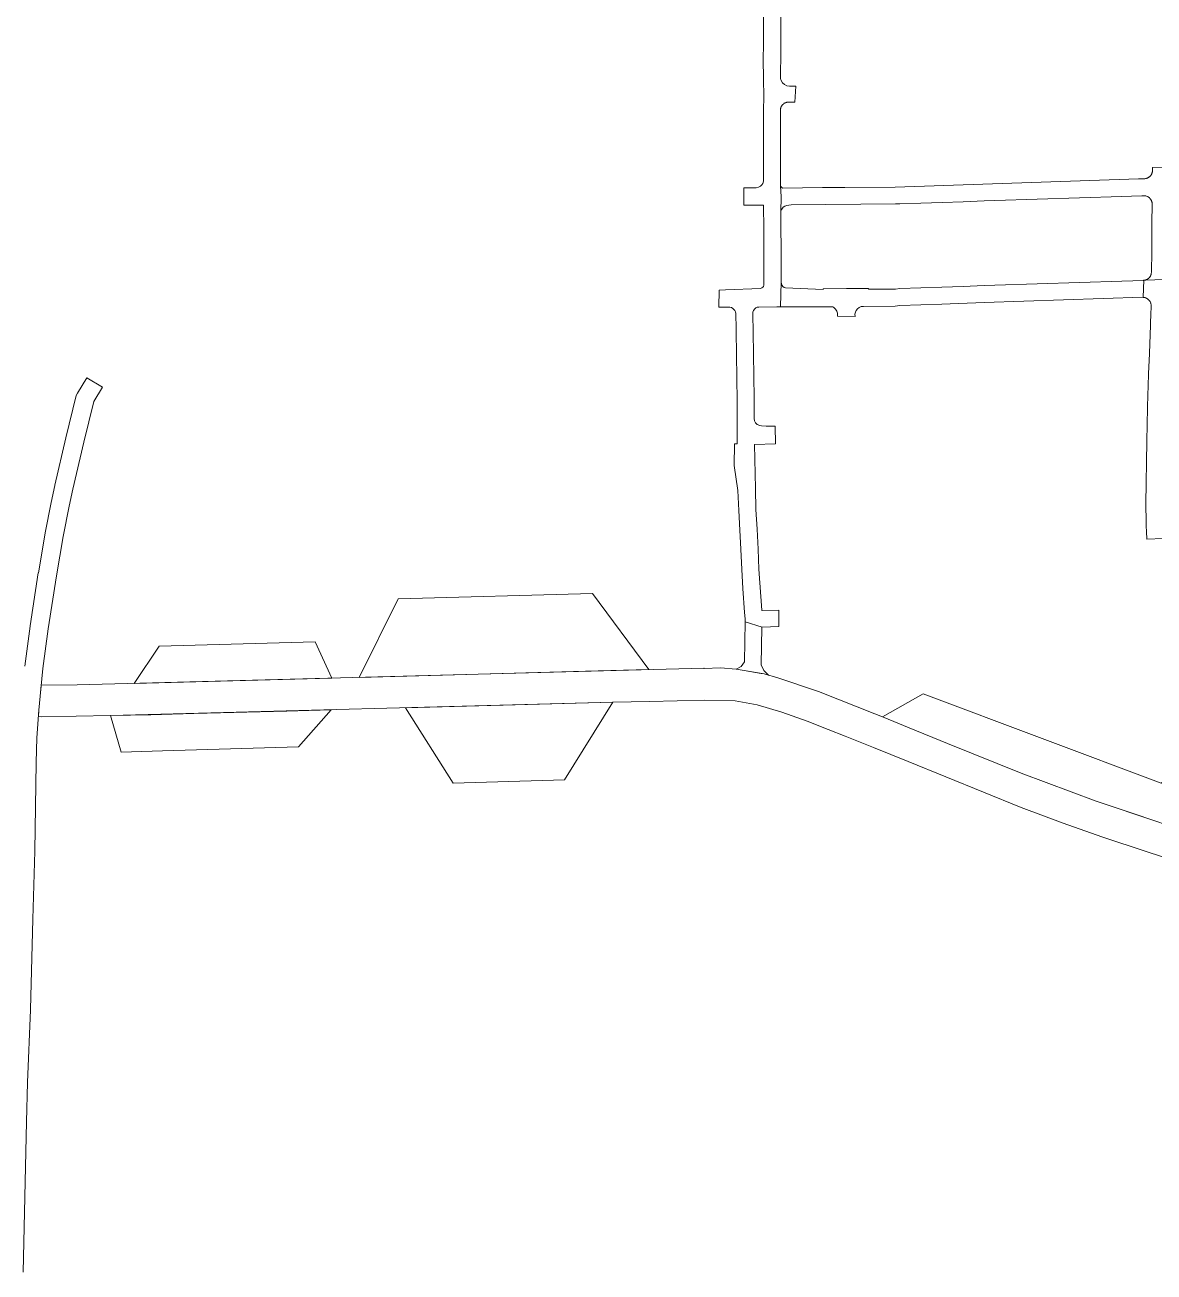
# Model space of a CAD drawing. Header units: inches. Extents: x 704148 to 723432, y 7075344 to 7101810.
# Drawn here: x 713651 to 714452, y 7082875 to 7083759 of the extents above; entities that cross this region are included whole.
import ezdxf

# ---------------------------------------------------------------- set-up
doc = ezdxf.new("R2010")
doc.units = ezdxf.units.IN
doc.header["$MEASUREMENT"] = 0
doc.layers.add('gisdb.gisadmin', color=7, linetype='Continuous', lineweight=9, true_color=0xccf5fc)

msp = doc.modelspace()

# ---------------------------------------------------------------- linework, layer by layer
at = {"layer": 'gisdb.gisadmin'}
for points in [[(714187.031, 7083773.648), (714187.053, 7083758.644), (714187.12, 7083745.71), (714187.0981, 7083740.1035), (714186.92, 7083722.53), (714187, 7083721.21), (714187.1637, 7083720.6305), (714187.37, 7083719.9), (714188.39, 7083718.32), (714189.62, 7083717.12), (714191.27, 7083716.27), (714193.32, 7083715.96), (714196.81, 7083715.97), (714197.6781, 7083715.9873), (714197.0151, 7083704.6327), (714194.0913, 7083704.655), (714192.9607, 7083704.6636), (714192.7141, 7083704.6688), (714192.5081, 7083704.6652), (714192.0972, 7083704.6364), (714191.8928, 7083704.6113), (714191.6893, 7083704.5791), (714191.4871, 7083704.5398), (714191.1867, 7083704.4677), (714190.6957, 7083704.3129), (714190.3138, 7083704.1586), (714189.853, 7083703.9288), (714189.5868, 7083703.772), (714189.2453, 7083703.5417), (714188.9207, 7083703.2881), (714188.6146, 7083703.0125), (714188.469, 7083702.8668), (714188.2602, 7083702.639), (714188.1278, 7083702.4812), (714187.9397, 7083702.2361), (714187.7647, 7083701.9815), (714187.6033, 7083701.7181), (714187.4099, 7083701.3544), (714187.3229, 7083701.1677), (714187.2424, 7083700.9781), (714187.1854, 7083700.8308), (714187.1342, 7083700.6887), (714187.0705, 7083700.4928), (714187.0138, 7083700.2947), (714186.9639, 7083700.0949), (714186.9416, 7083699.9943), (714186.9039, 7083699.8009), (714186.8701, 7083697.946), (714186.88, 7083686.81), (714186.9, 7083673.8), (714186.9296, 7083653.2685), (714186.94, 7083645.13), (714187.3401, 7083637.7666), (714187.2933, 7083637.0658), (714187.18, 7083627.24), (714187.0275, 7083626.0626), (714187.03, 7083625.51), (714187.14, 7083614.67), (714187.27, 7083601.81), (714187.28, 7083588.89), (714187.35, 7083577.05), (714186.9068, 7083559.465), (714184.19, 7083559.44), (714171.57, 7083559.34), (714170.43, 7083559.12), (714169.37, 7083558.7), (714168.59, 7083558.12), (714167.67, 7083556.88), (714167.3812, 7083555.5869), (714167.2665, 7083554.1815), (714167.5028, 7083541.5756), (714167.5003, 7083541.5653), (714168.2485, 7083494.6833), (714168.25, 7083480.16), (714168.47, 7083478.54), (714169.23, 7083477.16), (714170.37, 7083476.06), (714172.13, 7083475.26), (714173.47, 7083474.96), (714176.6543, 7083474.9463), (714183.0572, 7083474.9187), (714183.3266, 7083462.2098), (714168.53, 7083461.94), (714169.211, 7083430.704), (714169.359, 7083415.709), (714170.31, 7083401.84), (714170.96, 7083387.66), (714171.61, 7083373.54), (714173.6422, 7083344.3128), (714173.8957, 7083344.2052), (714185.6622, 7083344.4549), (714185.8039, 7083332.6905), (714173.8298, 7083332.395), (714173.7865, 7083332.3437), (714161.7389, 7083336.1059), (714161.7734, 7083338.1612), (714161.39, 7083342.74), (714160.18, 7083359.71), (714159.49, 7083373.27), (714158.75, 7083387.56), (714158.06, 7083401.13), (714157.34, 7083415.06), (714156.62, 7083429.19), (714154.02, 7083446.95), (714154.25, 7083462.35), (714156.1, 7083462.39), (714156.1299, 7083469.7293), (714156.1683, 7083479.9864), (714156.22, 7083492.55), (714155.492, 7083542.1853), (714155.4725, 7083543.932), (714155.26, 7083554.63), (714154.98, 7083555.83), (714154.46, 7083556.83), (714153.06, 7083558.35), (714152.18, 7083558.87), (714151.02, 7083559.15), (714149.42, 7083559.27), (714143.057, 7083559.195), (714143.34, 7083571.35), (714147.7874, 7083571.5228), (714172.68, 7083572.49), (714173.63, 7083572.82), (714174.35, 7083573.35), (714174.86, 7083573.9), (714175.04, 7083574.77), (714175.03, 7083588.65), (714175.01, 7083601.77), (714175, 7083614.57), (714174.82, 7083631.49), (714167.0267, 7083631.4763), (714160.7975, 7083631.4653), (714160.995, 7083643.7929), (714167.027, 7083643.8399), (714169.6, 7083643.86), (714171.27, 7083644.31), (714172.71, 7083645.11), (714173.74, 7083645.93), (714174.36, 7083647.02), (714174.78, 7083648.68), (714174.91, 7083660.59), (714174.9013, 7083673.6406), (714174.8881, 7083682.0397), (714174.83, 7083685.73), (714174.84, 7083697.75), (714175.02, 7083709.52), (714174.9498, 7083720.0705), (714174.92, 7083722.4847), (714174.64, 7083733.56), (714174.74, 7083746.99), (714174.82, 7083758.67), (714174.72, 7083773.64)], [(714468.0409, 7083579.0454), (714444.4681, 7083578.2583), (714444.675, 7083578.2768), (714444.8812, 7083578.3025), (714445.0864, 7083578.3353), (714445.2903, 7083578.3751), (714445.4927, 7083578.422), (714445.6934, 7083578.4759), (714445.8921, 7083578.5367), (714446.0886, 7083578.6043), (714446.2826, 7083578.6787), (714446.4739, 7083578.7598), (714446.6623, 7083578.8475), (714446.8475, 7083578.9416), (714447.0294, 7083579.042), (714447.2077, 7083579.1488), (714447.3821, 7083579.2616), (714447.5526, 7083579.3804), (714447.7189, 7083579.505), (714447.8807, 7083579.6353), (714448.0379, 7083579.7712), (714448.1904, 7083579.9124), (714448.3378, 7083580.0587), (714448.4801, 7083580.2102), (714448.6171, 7083580.3664), (714448.7486, 7083580.5273), (714448.8744, 7083580.6927), (714448.9944, 7083580.8623), (714449.1085, 7083581.0359), (714449.2165, 7083581.2134), (714449.3183, 7083581.3946), (714449.4138, 7083581.5791), (714449.5028, 7083581.7669), (714449.5852, 7083581.9576), (714449.661, 7083582.1511), (714449.7301, 7083582.347), (714449.7923, 7083582.5453), (714449.8476, 7083582.7456), (714449.8782, 7083582.8734), (714450.0372, 7083584.1841), (714450.1769, 7083598.4559), (714450.3728, 7083618.4736), (714450.506, 7083632.4327), (714450.4974, 7083632.6385), (714450.459, 7083633.0487), (714450.4293, 7083633.2526), (714450.3926, 7083633.4554), (714450.349, 7083633.6567), (714450.2984, 7083633.8565), (714450.2411, 7083634.0543), (714450.177, 7083634.2501), (714450.1062, 7083634.4436), (714450.0288, 7083634.6346), (714449.9449, 7083634.8227), (714449.8545, 7083635.0079), (714449.7579, 7083635.1899), (714449.6551, 7083635.3684), (714449.5462, 7083635.5433), (714449.4379, 7083635.7048), (714449.3107, 7083635.8814), (714449.1844, 7083636.0442), (714449.0526, 7083636.2026), (714448.9155, 7083636.3563), (714448.6257, 7083636.6492), (714448.3165, 7083636.9215), (714447.9894, 7083637.1719), (714447.6458, 7083637.3994), (714447.2875, 7083637.6027), (714446.916, 7083637.7809), (714446.5332, 7083637.9332), (714445.9416, 7083638.1115), (714445.5384, 7083638.1962), (714444.9251, 7083638.2709), (714444.5133, 7083638.2854), (714443.0608, 7083638.2527), (714421.4474, 7083637.5179), (714406.4472, 7083637.0166), (714391.447, 7083636.5152), (714376.4468, 7083636.0138), (714361.4466, 7083635.5124), (714346.4464, 7083635.011), (714331.4462, 7083634.5097), (714316.446, 7083634.0083), (714301.4458, 7083633.5069), (714286.4456, 7083633.0055), (714271.4454, 7083632.5041), (714268.4899, 7083632.4054), (714194.44, 7083631.73), (714192.91, 7083631.65), (714191.27, 7083631.42), (714190.03, 7083630.88), (714188.85, 7083630.19), (714187.75, 7083628.78), (714187.18, 7083627.24), (714187.2933, 7083637.0658), (714187.3401, 7083637.7666), (714186.94, 7083645.13), (714188.2896, 7083643.6759), (714216.7425, 7083644.0099), (714232.431, 7083644.078), (714268.2328, 7083644.4026), (714440.7792, 7083650.1874), (714445.3589, 7083650.3384), (714445.7715, 7083650.3955), (714445.9761, 7083650.4347), (714446.1792, 7083650.4811), (714446.3805, 7083650.5344), (714446.5799, 7083650.5948), (714446.7771, 7083650.662), (714446.9718, 7083650.736), (714447.1638, 7083650.8167), (714447.3529, 7083650.904), (714447.5388, 7083650.9979), (714447.7214, 7083651.0981), (714447.9004, 7083651.2047), (714448.0756, 7083651.3173), (714448.2468, 7083651.436), (714448.4138, 7083651.5606), (714448.5763, 7083651.6909), (714448.7342, 7083651.8267), (714448.8873, 7083651.9679), (714449.0354, 7083652.1144), (714449.1783, 7083652.2659), (714449.3159, 7083652.4223), (714449.448, 7083652.5834), (714449.5744, 7083652.749), (714449.695, 7083652.9188), (714449.8096, 7083653.0927), (714449.9181, 7083653.2705), (714450.0203, 7083653.452), (714450.1163, 7083653.6369), (714450.2057, 7083653.825), (714450.2885, 7083654.0161), (714450.3647, 7083654.21), (714450.4341, 7083654.4064), (714450.4966, 7083654.6051), (714450.5522, 7083654.8059), (714450.6008, 7083655.0084), (714450.6423, 7083655.2125), (714450.6768, 7083655.418), (714450.704, 7083655.6245), (714450.7241, 7083655.8318), (714450.737, 7083656.0397), (714450.7426, 7083656.2479), (714450.6747, 7083658.3028), (714462.6984, 7083658.3919)], [(714458.36, 7083395.28), (714446.69, 7083394.82), (714446.4893, 7083400.0476), (714446.3395, 7083403.949), (714446.23, 7083406.8), (714445.95, 7083419.79), (714446.7067, 7083464.2651), (714447.1083, 7083487.8681), (714447.1125, 7083488.0776), (714447.1093, 7083488.2871), (714447.0988, 7083488.4964), (714447.081, 7083488.7051), (714447.974, 7083511.4939), (714447.9927, 7083511.7024), (714448.0042, 7083511.9114), (714448.5426, 7083526.361), (714449.2891, 7083546.3972), (714449.3748, 7083548.6968), (714449.5587, 7083553.6324), (714449.802, 7083560.1629), (714449.8005, 7083560.3689), (714449.7762, 7083560.7802), (714449.7238, 7083561.1888), (714449.6435, 7083561.5929), (714449.5356, 7083561.9906), (714449.4007, 7083562.3798), (714449.3233, 7083562.5708), (714449.1491, 7083562.9441), (714449.0524, 7083563.1261), (714448.8407, 7083563.4796), (714448.6053, 7083563.8176), (714448.479, 7083563.9804), (714448.21, 7083564.2925), (714447.9202, 7083564.5854), (714447.768, 7083564.7242), (714447.4496, 7083564.9857), (714447.1141, 7083565.2248), (714446.7629, 7083565.4403), (714446.3978, 7083565.6312), (714446.0204, 7083565.7965), (714445.6326, 7083565.9356), (714445.4353, 7083565.9951), (714445.2361, 7083566.0477), (714445.0353, 7083566.0935), (714444.8329, 7083566.1324), (714444.6294, 7083566.1643), (714444.4249, 7083566.1892), (714444.2196, 7083566.2071), (714444.0139, 7083566.2179), (714444.4681, 7083578.2583), (714468.2469, 7083579.0487)], [(713650.9011, 7083304.6779), (713654.6551, 7083333.0022), (713654.6752, 7083333.1421), (713660.5028, 7083370.8061), (713660.5239, 7083370.9338), (713665.4327, 7083398.9551), (713665.4576, 7083399.0891), (713669.7061, 7083420.6688), (713669.7266, 7083420.7687), (713672.3081, 7083432.8755), (713672.3322, 7083432.9839), (713680.0898, 7083466.5449), (713680.1118, 7083466.6371), (713687.469, 7083496.4761), (713688.2425, 7083498.3238), (713694.9279, 7083509.2001), (713706.003, 7083502.3925), (713699.8483, 7083492.3798), (713692.7451, 7083463.571), (713685.0107, 7083430.1103), (713682.4514, 7083418.1076), (713678.2259, 7083396.6448), (713673.34, 7083368.7543), (713667.5332, 7083331.2241), (713663.7997, 7083303.0555), (713661.7194, 7083283.3522), (713660.862, 7083273.5412), (713659.5622, 7083253.8091), (713658.9635, 7083236.2766), (713658.0443, 7083173.5296), (713658.0421, 7083173.4288), (713656.5882, 7083125.2294), (713654.9354, 7083061.1133), (713654.9326, 7083061.0258), (713652.911, 7083009.5246), (713652.034, 7082981.6108), (713649.7775, 7082875.0007)], [(714475.2286, 7083163.7531), (714446.9715, 7083172.9743), (714414.8724, 7083183.6363), (714387.4482, 7083193.2164), (714357.5054, 7083204.4453), (714277.4519, 7083236.9495), (714277.4517, 7083236.9495), (714252.9009, 7083246.9178), (714232.7551, 7083255.0959), (714220.6487, 7083259.8337), (714205.7176, 7083265.6771), (714187.7975, 7083272.0445), (714170.2369, 7083277.1658), (714154.7179, 7083279.9926), (714133.266, 7083280.5804), (714094.0864, 7083279.7065), (714067.9438, 7083279.0081), (713711.7455, 7083269.6022), (713662.9961, 7083268.6094), (713660.5592, 7083268.9446), (713660.862, 7083273.5412), (713661.7194, 7083283.3522), (713662.5379, 7083291.1047), (713687.9893, 7083291.3651), (714132.529, 7083303.2416), (714132.7643, 7083303.0748), (714144.249, 7083303.3887), (714155.486, 7083302.6126), (714175.2142, 7083299.1105), (714185.0868, 7083296.4604), (714213.7518, 7083286.6945), (714253.8651, 7083270.8092), (714259.2796, 7083268.6112), (714278.2211, 7083260.9221), (714305.3817, 7083249.8964), (714357.5043, 7083228.8354), (714410.8936, 7083208.8583), (714453.7011, 7083194.4475)]]:
    msp.add_lwpolyline(points, dxfattribs=at)
for points in [[(714186.9068, 7083559.465), (714187.35, 7083577.05), (714187.54, 7083575.79), (714187.96, 7083574.57), (714188.6, 7083573.76), (714189.44, 7083573.22), (714190.55, 7083572.98), (714200.83, 7083572.37), (714217.11, 7083571.76), (714217.11, 7083572.17), (714233.76, 7083572.49), (714249.21, 7083572.56), (714249.19, 7083571.95), (714268.52, 7083572.04), (714271.4215, 7083572.469), (714286.4217, 7083572.9712), (714301.422, 7083573.4725), (714316.4222, 7083573.974), (714331.4224, 7083574.4754), (714346.4226, 7083574.9767), (714361.4228, 7083575.4782), (714376.423, 7083575.9794), (714391.4231, 7083576.4809), (714406.4233, 7083576.9822), (714421.4235, 7083577.4836), (714444.2606, 7083578.247), (714444.4681, 7083578.2583), (714444.0139, 7083566.2179), (714443.8079, 7083566.2216), (714331.4176, 7083562.4685), (714301.4172, 7083561.4657), (714271.4168, 7083560.463), (714268.25, 7083559.84), (714245.67, 7083559.78), (714244.03, 7083559.6), (714242.73, 7083558.94), (714241.53, 7083558.08), (714240.65, 7083556.88), (714240.05, 7083555.66), (714239.73, 7083554.16), (714239.7374, 7083552.7036), (714227.3413, 7083552.7265), (714227.33, 7083554.86), (714226.85, 7083556.46), (714225.81, 7083557.8), (714224.73, 7083558.96), (714223.9492, 7083559.4139), (714197.25, 7083559.56)], [(714048.5944, 7083300.9992), (713888.133, 7083296.7122), (713915.8119, 7083352.4713), (714053.6494, 7083356.1539), (714093.5351, 7083302.1998)], [(714173.7865, 7083332.3437), (714173.675, 7083332.212), (714173.2286, 7083305.5568), (714175.1471, 7083301.6196), (714178.4655, 7083298.2378), (714175.2142, 7083299.1105), (714173.1268, 7083299.4811), (714161.1612, 7083301.6052), (714155.486, 7083302.6126), (714159.1097, 7083304.3554), (714161.2629, 7083307.6809), (714161.7389, 7083336.1059)], [(713868.5944, 7083296.1902), (713728.5944, 7083292.45), (713746.2341, 7083318.9305), (713856.8984, 7083321.887)], [(714288.0005, 7083285.0128), (714456.7607, 7083221.7408), (714462.5102, 7083226.0223), (714488.5944, 7083245.9793), (714508.5944, 7083265.9793), (714514.4539, 7083268.909), (714513.4127, 7083263.5858), (714511.3065, 7083254.6666), (714508.5639, 7083245.8958), (714504.4973, 7083236.6698), (714499.1238, 7083227.4203), (714492.5601, 7083218.7397), (714485.919, 7083211.8659), (714478.7754, 7083205.7175), (714471.7071, 7083200.4538), (714465.2944, 7083196.2136), (714459.2096, 7083192.6508), (714453.7011, 7083194.4475), (714434.8319, 7083200.7997), (714410.8936, 7083208.8583), (714357.5043, 7083228.8354), (714305.3817, 7083249.8964), (714278.2211, 7083260.9221), (714259.2796, 7083268.6112)], [(713748.5944, 7083244.6266), (713719.1685, 7083243.7612), (713711.7455, 7083269.6022), (713740.3001, 7083270.2547), (713770.7321, 7083271.0677), (713836.8327, 7083272.8337), (713868.1575, 7083273.6705), (713845.1043, 7083247.4651)], [(714033.66, 7083224.13), (713954.8439, 7083221.6801), (713921.0037, 7083275.0824), (714067.9438, 7083279.0081)]]:
    msp.add_lwpolyline(points, close=True, dxfattribs=at)

doc.saveas('drawing.dxf')
